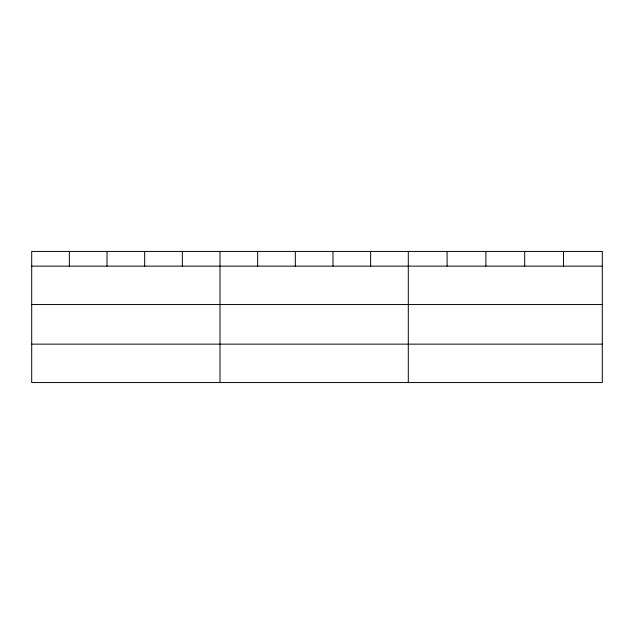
<?xml version="1.0" encoding="UTF-8"?>
<svg xmlns="http://www.w3.org/2000/svg" width="634" height="634" viewBox="0 0 634 634"><rect width="100%" height="100%" fill="white"/><g stroke="black" fill="none" stroke-linecap="round" stroke-linejoin="round"><path stroke-width="0.95" d="M602.3 304.55L602.3 251.444L31.7 251.444L31.7 382.556L602.3 382.556L602.3 304.55L31.7 304.55M31.7 266.129L602.3 266.129M31.7 344.135L602.3 344.135M563.499 251.444L563.499 266.129M524.698 251.444L524.698 266.129M485.898 251.444L485.898 266.129M447.097 251.444L447.097 266.129M408.296 251.444L408.296 382.556M370.636 251.444L370.636 266.129M332.977 251.444L332.977 266.129M295.317 251.444L295.317 266.129M257.658 251.444L257.658 266.129M219.998 251.444L219.998 382.556M182.338 251.444L182.338 266.129M144.679 251.444L144.679 266.129M107.019 251.444L107.019 266.129M69.36 251.444L69.36 266.129"/></g></svg>
